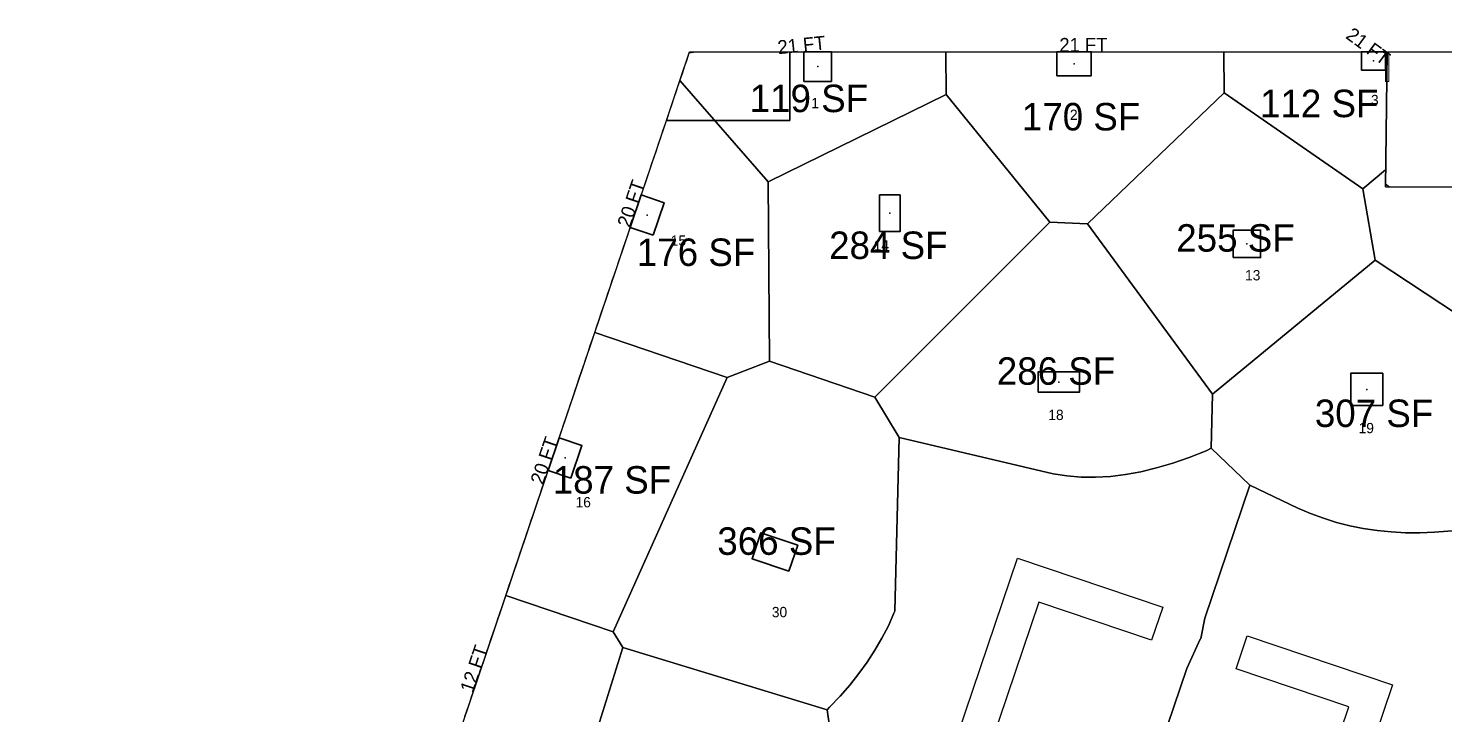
# Model space of a CAD drawing. Header units: metres. Extents: x 29 to 12657, y -13 to 49076.
# Drawn here: x 10450 to 11687, y 13138 to 13737 of the extents above; entities that cross this region are included whole.
import ezdxf
from ezdxf.enums import TextEntityAlignment as Align

# ---------------------------------------------------------------- set-up
doc = ezdxf.new("R2010")
doc.units = ezdxf.units.M
doc.layers.add('COL-IDEN', color=171, linetype='Continuous', lineweight=30)
doc.layers.add('COLS', color=52, linetype='Continuous', lineweight=20)
for name, color, linetype in [('FLOOR_4_AREA_LABELS', 3, 'Continuous'), ('FLOOR_4_BOUNDARY', 5, 'Continuous'), ('FLOOR_4_COLUMNS', 7, 'Continuous'), ('FLOOR_4_FASCADE_COLUMNS', 30, 'Continuous'), ('FLOOR_4_LARGE_TRIBUTARY', 6, 'Continuous'), ('FLOOR_4_TRIBUTARY_COL_0', 2, 'Continuous'), ('FLOOR_4_TRIBUTARY_COL_21', 2, 'Continuous'), ('FLOOR_4_TRIBUTARY_COL_23', 2, 'Continuous'), ('FLOOR_4_TRIBUTARY_COL_24', 2, 'Continuous'), ('FLOOR_4_TRIBUTARY_COL_25', 2, 'Continuous'), ('FLOOR_4_TRIBUTARY_COL_26', 2, 'Continuous'), ('FLOOR_4_TRIBUTARY_COL_27', 2, 'Continuous'), ('FLOOR_4_TRIBUTARY_COL_32', 2, 'Continuous'), ('FLOOR_4_TRIBUTARY_COL_37', 2, 'Continuous'), ('FLOOR_4_TRIBUTARY_COL_38', 2, 'Continuous'), ('FLOOR_4_TRIBUTARY_COL_48', 2, 'Continuous'), ('FLOOR_4_TRIBUTARY_COL_50', 2, 'Continuous'), ('FLOOR_4_TRIBUTARY_COL_51', 2, 'Continuous'), ('FLOOR_4_WALL_TRIBUTARY_49', 1, 'Continuous'), ('FLOOR_4_WALL_TRIBUTARY_50', 1, 'Continuous'), ('SLAB-BALCONY', 3, 'Continuous'), ('SLAB-RESIDENTIAL', 6, 'Continuous'), ('WALL', 4, 'Continuous')]:
    doc.layers.add(name, color=color, linetype=linetype)

msp = doc.modelspace()

# ---------------------------------------------------------------- linework, layer by layer
at = {"layer": 'COLS', "lineweight": 30}
for points in [[(11128.2, 13690.2), (11128.2, 13716.2), (11152.2, 13716.2), (11152.2, 13690.2)], [(11349.2, 13695.2), (11349.2, 13716.2), (11379.2, 13716.2), (11379.2, 13695.2)], [(11636.2, 13716.2), (11615.2, 13716.2), (11615.2, 13700.2), (11636.2, 13700.2)], [(10996.3, 13555.9), (10976.4, 13562.6), (10986, 13591.1), (11005.9, 13584.3)], [(11194.2, 13559.1), (11212.2, 13559.1), (11212.2, 13591.1), (11194.2, 13591.1)], [(11503.2, 13536.3), (11503.2, 13560.3), (11527.2, 13560.3), (11527.2, 13536.3)], [(11332.9, 13418.6), (11332.9, 13436.6), (11368.9, 13436.6), (11368.9, 13418.6)], [(11605.9, 13407.2), (11605.9, 13435.2), (11633.9, 13435.2), (11633.9, 13407.2)], [(10924.6, 13343.7), (10904.7, 13350.4), (10914.3, 13378.9), (10934.2, 13372.1)], [(11115, 13262.3), (11082.8, 13273.2), (11090.5, 13295.9), (11122.7, 13285)]]:
    msp.add_lwpolyline(points, close=True, dxfattribs=at)
at = {"layer": 'COLS'}
msp.add_lwpolyline([(11636.2, 13716.2), (11639.2, 13716.2), (11639.2, 13690.2), (11636.2, 13690.2)], close=True, dxfattribs=at)
at = {"layer": 'FLOOR_4_BOUNDARY'}
for points in [[(10822.4, 13107), (11008, 13656.2), (11028.3, 13716.2), (11115.7, 13716.2), (11637.7, 13716.2), (11636.2, 13598.2), (12634.3, 13596.3), (12634.2, 13052.2), (12634.2, 12926.2), (12519, 12926.2), (12519, 12926.2), (11715.8, 12926.2), (11439.9, 12048.5), (11439.9, 12000.5), (10637.5, 12003.6), (10450.4, 12003.6), (10822.4, 13107)], [(12634.3, 13596.3), (11636.2, 13598.2), (11637.7, 13716.2), (12634.2, 13716.2), (12634.3, 13596.3)]]:
    msp.add_lwpolyline(points, close=True, dxfattribs=at)
at = {"layer": 'FLOOR_4_COLUMNS'}
for p in [(11140.2, 13703.2), (11364.2, 13705.7), (11625.7, 13708.2), (10991.2, 13573.5), (11203.2, 13575.1), (11515.2, 13548.3), (11350.9, 13427.6), (11619.9, 13421.2), (10919.4, 13361.3), (11102.8, 13279.1)]:
    msp.add_point(p, dxfattribs=at)
at = {"layer": 'FLOOR_4_FASCADE_COLUMNS'}
for points in [[(11020.3, 13692.4), (11022.2, 13698.1), (11024.1, 13703.8), (11026.1, 13709.5), (11028, 13715.2), (11033.3, 13716.2), (11039.3, 13716.2), (11045.3, 13716.2), (11051.3, 13716.2), (11057.3, 13716.2), (11063.3, 13716.2), (11069.3, 13716.2), (11075.3, 13716.2), (11081.3, 13716.2), (11087.3, 13716.2), (11093.3, 13716.2), (11099.3, 13716.2), (11105.3, 13716.2), (11111.3, 13716.2), (11117.3, 13716.2), (11123.3, 13716.2), (11129.3, 13716.2), (11135.3, 13716.2), (11141.3, 13716.2), (11147.3, 13716.2), (11153.3, 13716.2), (11159.3, 13716.2), (11165.3, 13716.2), (11171.3, 13716.2), (11177.3, 13716.2), (11183.3, 13716.2), (11189.3, 13716.2), (11195.3, 13716.2), (11201.3, 13716.2), (11207.3, 13716.2), (11213.3, 13716.2), (11219.3, 13716.2), (11225.3, 13716.2), (11231.3, 13716.2), (11237.3, 13716.2), (11243.3, 13716.2), (11249.3, 13716.2)], [(11249.3, 13716.2), (11255.3, 13716.2), (11261.3, 13716.2), (11267.3, 13716.2), (11273.3, 13716.2), (11279.3, 13716.2), (11285.3, 13716.2), (11291.3, 13716.2), (11297.3, 13716.2), (11303.3, 13716.2), (11309.3, 13716.2), (11315.3, 13716.2), (11321.3, 13716.2), (11327.3, 13716.2), (11333.3, 13716.2), (11339.3, 13716.2), (11345.3, 13716.2), (11351.3, 13716.2), (11357.3, 13716.2), (11363.3, 13716.2), (11369.3, 13716.2), (11375.3, 13716.2), (11381.3, 13716.2), (11387.3, 13716.2), (11393.3, 13716.2), (11399.3, 13716.2), (11405.3, 13716.2), (11411.3, 13716.2), (11417.3, 13716.2), (11423.3, 13716.2), (11429.3, 13716.2), (11435.3, 13716.2), (11441.3, 13716.2), (11447.3, 13716.2), (11453.3, 13716.2), (11459.3, 13716.2), (11465.3, 13716.2), (11471.3, 13716.2), (11477.3, 13716.2), (11483.3, 13716.2), (11489.3, 13716.2), (11495.3, 13716.2)], [(11495.3, 13716.2), (11501.3, 13716.2), (11507.3, 13716.2), (11513.3, 13716.2), (11519.3, 13716.2), (11525.3, 13716.2), (11531.3, 13716.2), (11537.3, 13716.2), (11543.3, 13716.2), (11549.3, 13716.2), (11555.3, 13716.2), (11561.3, 13716.2), (11567.3, 13716.2), (11573.3, 13716.2), (11579.3, 13716.2), (11585.3, 13716.2), (11591.3, 13716.2), (11597.3, 13716.2), (11603.3, 13716.2), (11609.3, 13716.2), (11615.3, 13716.2), (11621.3, 13716.2), (11627.3, 13716.2), (11633.3, 13716.2), (11637.7, 13714.6), (11637.6, 13708.6), (11637.6, 13702.6), (11637.5, 13696.6), (11637.4, 13690.6), (11637.3, 13684.6), (11637.2, 13678.6), (11637.2, 13672.6), (11637.1, 13666.6), (11637, 13660.6), (11636.9, 13654.6), (11636.9, 13648.7), (11636.8, 13642.7), (11636.7, 13636.7), (11636.6, 13630.7), (11636.6, 13624.7), (11636.5, 13618.7), (11636.4, 13612.7)], [(10945.4, 13470.8), (10947.3, 13476.4), (10949.2, 13482.1), (10951.1, 13487.8), (10953, 13493.5), (10955, 13499.2), (10956.9, 13504.9), (10958.8, 13510.5), (10960.7, 13516.2), (10962.7, 13521.9), (10964.6, 13527.6), (10966.5, 13533.3), (10968.4, 13539), (10970.3, 13544.7), (10972.3, 13550.3), (10974.2, 13556), (10976.1, 13561.7), (10978, 13567.4), (10979.9, 13573.1), (10981.9, 13578.8), (10983.8, 13584.4), (10985.7, 13590.1), (10987.6, 13595.8), (10989.6, 13601.5), (10991.5, 13607.2), (10993.4, 13612.9), (10995.3, 13618.5), (10997.2, 13624.2), (10999.2, 13629.9), (11001.1, 13635.6), (11003, 13641.3), (11004.9, 13647), (11006.9, 13652.6), (11008.8, 13658.3), (11010.7, 13664), (11012.6, 13669.7), (11014.5, 13675.4), (11016.5, 13681.1), (11018.4, 13686.8), (11020.3, 13692.4)], [(11636.4, 13612.7), (11636.3, 13606.7), (11636.2, 13600.7), (11639.7, 13598.2), (11645.7, 13598.2), (11651.7, 13598.2), (11657.7, 13598.1), (11663.7, 13598.1), (11669.7, 13598.1), (11675.7, 13598.1), (11681.7, 13598.1), (11687.7, 13598.1)], [(10868.5, 13243.4), (10870.4, 13249.1), (10872.3, 13254.8), (10874.3, 13260.5), (10876.2, 13266.1), (10878.1, 13271.8), (10880, 13277.5), (10881.9, 13283.2), (10883.9, 13288.9), (10885.8, 13294.6), (10887.7, 13300.2), (10889.6, 13305.9), (10891.6, 13311.6), (10893.5, 13317.3), (10895.4, 13323), (10897.3, 13328.7), (10899.2, 13334.3), (10901.2, 13340), (10903.1, 13345.7), (10905, 13351.4), (10906.9, 13357.1), (10908.9, 13362.8), (10910.8, 13368.4), (10912.7, 13374.1), (10914.6, 13379.8), (10916.5, 13385.5), (10918.5, 13391.2), (10920.4, 13396.9), (10922.3, 13402.6), (10924.2, 13408.2), (10926.1, 13413.9), (10928.1, 13419.6), (10930, 13425.3), (10931.9, 13431), (10933.8, 13436.7), (10935.8, 13442.3), (10937.7, 13448), (10939.6, 13453.7), (10941.5, 13459.4), (10943.4, 13465.1), (10945.4, 13470.8)], [(10832, 13135.4), (10833.9, 13141.1), (10835.8, 13146.8), (10837.8, 13152.5), (10839.7, 13158.1), (10841.6, 13163.8), (10843.5, 13169.5), (10845.4, 13175.2), (10847.4, 13180.9), (10849.3, 13186.6), (10851.2, 13192.2), (10853.1, 13197.9), (10855, 13203.6), (10857, 13209.3), (10858.9, 13215), (10860.8, 13220.7), (10862.7, 13226.3), (10864.7, 13232), (10866.6, 13237.7), (10868.5, 13243.4)]]:
    msp.add_lwpolyline(points, dxfattribs=at)
at = {"layer": 'FLOOR_4_LARGE_TRIBUTARY'}
for points in [[(11252.5, 13678.9), (11097, 13602.4), (11019.8, 13691), (11028.3, 13716.2), (11115.7, 13716.2), (11252.1, 13716.2), (11252.5, 13678.9)], [(11495.2, 13680.2), (11375.8, 13565.7), (11343, 13567.3), (11252.5, 13678.9), (11252.1, 13716.2), (11494.9, 13716.2), (11495.2, 13680.2)], [(11616.6, 13596.3), (11495.2, 13680.2), (11494.9, 13716.2), (11637.7, 13716.2), (11636.4, 13612.9), (11616.6, 13596.3)], [(11097, 13602.4), (11098.2, 13445.7), (11061.1, 13431.6), (10945.4, 13470.8), (11008, 13656.2), (11019.8, 13691), (11097, 13602.4)], [(11097, 13602.4), (11252.5, 13678.9), (11343, 13567.3), (11190.2, 13414.4), (11098.2, 13445.7), (11097, 13602.4)], [(11375.8, 13565.7), (11495.2, 13680.2), (11616.6, 13596.3), (11627.4, 13534), (11485.2, 13416.9), (11375.8, 13565.7)], [(11616.6, 13596.3), (11636.4, 13612.9), (11636.2, 13598.2), (11861.1, 13597.8), (11861.6, 13550.6), (11743, 13457.7), (11627.4, 13534), (11616.6, 13596.3)], [(11211.4, 13379.1), (11190.2, 13414.4), (11343, 13567.3), (11375.8, 13565.7), (11485.2, 13416.9), (11484.1, 13369.7), (11479.5, 13367.6), (11464.8, 13361.7), (11450.4, 13356.7), (11436.3, 13352.5), (11422.6, 13349.2), (11409.1, 13346.7), (11395.9, 13345.1), (11383, 13344.4), (11370.3, 13344.6), (11358, 13345.6), (11346, 13347.5), (11211.4, 13379.1)], [(11485.2, 13416.9), (11627.4, 13534), (11743, 13457.7), (11737.6, 13300.9), (11679.1, 13296.3), (11666.3, 13295.8), (11653.7, 13295.9), (11641.2, 13296.6), (11629, 13297.8), (11616.9, 13299.7), (11605.1, 13302.1), (11593.4, 13305), (11582, 13308.6), (11570.7, 13312.7), (11559.6, 13317.4), (11517.9, 13337.6), (11484.1, 13369.7), (11485.2, 13416.9)], [(11061.1, 13431.6), (10961.4, 13209.3), (10867.7, 13241), (10945.4, 13470.8), (11061.1, 13431.6)], [(10961.4, 13209.3), (11061.1, 13431.6), (11098.2, 13445.7), (11190.2, 13414.4), (11211.4, 13379.1), (11207.5, 13227.3), (11206.8, 13225.7), (11201.9, 13214.7), (11196.3, 13203.9), (11190.1, 13193.3), (11183.4, 13182.9), (11176.1, 13172.8), (11168.2, 13162.8), (11159.7, 13153), (11150.6, 13143.4), (11148.4, 13141.3), (10969.8, 13195.8), (10961.4, 13209.3)], [(10961.4, 13209.3), (10969.8, 13195.8), (10897.1, 12962.6), (10786.1, 12999.4), (10822.4, 13107), (10867.7, 13241), (10961.4, 13209.3)], [(10969.8, 13195.8), (11148.4, 13141.3), (11150, 13130.9), (11151.5, 13117.7), (11152.4, 13104.8), (11152.6, 13092), (11152.3, 13079.5), (11151.4, 13067.1), (11149.8, 13055), (11147.7, 13043), (11144.9, 13031.3), (11141.6, 13019.7), (11137.6, 13008.4), (11133, 12997.3), (11129.7, 12990.3), (11015.6, 12883.9), (10924.3, 12919.8), (10897.1, 12962.6), (10969.8, 13195.8)]]:
    msp.add_lwpolyline(points, close=True, dxfattribs=at)
for points in [[(11150, 13130.9), (11148.4, 13141.3), (11150.6, 13143.4), (11159.7, 13153), (11168.2, 13162.8), (11176.1, 13172.8), (11183.4, 13182.9), (11190.1, 13193.3), (11196.3, 13203.9), (11201.9, 13214.7), (11206.8, 13225.7), (11207.5, 13227.3), (11211.4, 13379.1), (11346, 13347.5), (11358, 13345.6), (11370.3, 13344.6), (11383, 13344.4), (11395.9, 13345.1), (11409.1, 13346.7), (11422.6, 13349.2), (11436.3, 13352.5), (11450.4, 13356.7), (11464.8, 13361.7), (11479.5, 13367.6), (11484.1, 13369.7), (11517.9, 13337.6), (11478.5, 13221.2), (11475, 13203.5), (11474.5, 13202.8), (11462.8, 13177.3), (11423.8, 13062.2)], [(11423.8, 13062.2), (11462.8, 13177.3), (11474.5, 13202.8), (11475, 13203.5), (11478.5, 13221.2), (11517.9, 13337.6), (11559.6, 13317.4), (11570.7, 13312.7), (11582, 13308.6), (11593.4, 13305), (11605.1, 13302.1), (11616.9, 13299.7), (11629, 13297.8), (11641.2, 13296.6), (11653.7, 13295.9), (11666.3, 13295.8), (11679.1, 13296.3), (11737.6, 13300.9)]]:
    msp.add_lwpolyline(points, dxfattribs=at)
at = {"layer": 'FLOOR_4_TRIBUTARY_COL_0'}
msp.add_lwpolyline([(11616.6, 13596.3), (11495.2, 13680.2), (11494.9, 13716.2), (11637.7, 13716.2), (11636.4, 13612.9), (11616.6, 13596.3)], close=True, dxfattribs=at)
at = {"layer": 'FLOOR_4_TRIBUTARY_COL_21'}
msp.add_lwpolyline([(10961.4, 13209.3), (11061.1, 13431.6), (11098.2, 13445.7), (11190.2, 13414.4), (11211.4, 13379.1), (11207.5, 13227.3), (11206.8, 13225.7), (11201.9, 13214.7), (11196.3, 13203.9), (11190.1, 13193.3), (11183.4, 13182.9), (11176.1, 13172.8), (11168.2, 13162.8), (11159.7, 13153), (11150.6, 13143.4), (11148.4, 13141.3), (10969.8, 13195.8), (10961.4, 13209.3)], close=True, dxfattribs=at)
at = {"layer": 'FLOOR_4_TRIBUTARY_COL_23'}
msp.add_lwpolyline([(10961.4, 13209.3), (10969.8, 13195.8), (10897.1, 12962.6), (10786.1, 12999.4), (10822.4, 13107), (10867.7, 13241), (10961.4, 13209.3)], close=True, dxfattribs=at)
at = {"layer": 'FLOOR_4_TRIBUTARY_COL_24'}
msp.add_lwpolyline([(11061.1, 13431.6), (10961.4, 13209.3), (10867.7, 13241), (10945.4, 13470.8), (11061.1, 13431.6)], close=True, dxfattribs=at)
at = {"layer": 'FLOOR_4_TRIBUTARY_COL_25'}
msp.add_lwpolyline([(10969.8, 13195.8), (11148.4, 13141.3), (11150, 13130.9), (11151.5, 13117.7), (11152.4, 13104.8), (11152.6, 13092), (11152.3, 13079.5), (11151.4, 13067.1), (11149.8, 13055), (11147.7, 13043), (11144.9, 13031.3), (11141.6, 13019.7), (11137.6, 13008.4), (11133, 12997.3), (11129.7, 12990.3), (11015.6, 12883.9), (10924.3, 12919.8), (10897.1, 12962.6), (10969.8, 13195.8)], close=True, dxfattribs=at)
at = {"layer": 'FLOOR_4_TRIBUTARY_COL_26'}
msp.add_lwpolyline([(11097, 13602.4), (11098.2, 13445.7), (11061.1, 13431.6), (10945.4, 13470.8), (11008, 13656.2), (11019.8, 13691), (11097, 13602.4)], close=True, dxfattribs=at)
at = {"layer": 'FLOOR_4_TRIBUTARY_COL_27'}
msp.add_lwpolyline([(11252.5, 13678.9), (11097, 13602.4), (11019.8, 13691), (11028.3, 13716.2), (11115.7, 13716.2), (11252.1, 13716.2), (11252.5, 13678.9)], close=True, dxfattribs=at)
at = {"layer": 'FLOOR_4_TRIBUTARY_COL_32'}
msp.add_lwpolyline([(11097, 13602.4), (11252.5, 13678.9), (11343, 13567.3), (11190.2, 13414.4), (11098.2, 13445.7), (11097, 13602.4)], close=True, dxfattribs=at)
at = {"layer": 'FLOOR_4_TRIBUTARY_COL_37'}
msp.add_lwpolyline([(11495.2, 13680.2), (11375.8, 13565.7), (11343, 13567.3), (11252.5, 13678.9), (11252.1, 13716.2), (11494.9, 13716.2), (11495.2, 13680.2)], close=True, dxfattribs=at)
at = {"layer": 'FLOOR_4_TRIBUTARY_COL_38'}
msp.add_lwpolyline([(11485.2, 13416.9), (11627.4, 13534), (11743, 13457.7), (11737.6, 13300.9), (11679.1, 13296.3), (11666.3, 13295.8), (11653.7, 13295.9), (11641.2, 13296.6), (11629, 13297.8), (11616.9, 13299.7), (11605.1, 13302.1), (11593.4, 13305), (11582, 13308.6), (11570.7, 13312.7), (11559.6, 13317.4), (11517.9, 13337.6), (11484.1, 13369.7), (11485.2, 13416.9)], close=True, dxfattribs=at)
at = {"layer": 'FLOOR_4_TRIBUTARY_COL_48'}
msp.add_lwpolyline([(11616.6, 13596.3), (11636.4, 13612.9), (11636.2, 13598.2), (11861.1, 13597.8), (11861.6, 13550.6), (11743, 13457.7), (11627.4, 13534), (11616.6, 13596.3)], close=True, dxfattribs=at)
at = {"layer": 'FLOOR_4_TRIBUTARY_COL_50'}
msp.add_lwpolyline([(11375.8, 13565.7), (11495.2, 13680.2), (11616.6, 13596.3), (11627.4, 13534), (11485.2, 13416.9), (11375.8, 13565.7)], close=True, dxfattribs=at)
at = {"layer": 'FLOOR_4_TRIBUTARY_COL_51'}
msp.add_lwpolyline([(11211.4, 13379.1), (11190.2, 13414.4), (11343, 13567.3), (11375.8, 13565.7), (11485.2, 13416.9), (11484.1, 13369.7), (11479.5, 13367.6), (11464.8, 13361.7), (11450.4, 13356.7), (11436.3, 13352.5), (11422.6, 13349.2), (11409.1, 13346.7), (11395.9, 13345.1), (11383, 13344.4), (11370.3, 13344.6), (11358, 13345.6), (11346, 13347.5), (11211.4, 13379.1)], close=True, dxfattribs=at)
at = {"layer": 'FLOOR_4_WALL_TRIBUTARY_49'}
msp.add_lwpolyline([(11423.8, 13062.2), (11462.8, 13177.3), (11474.5, 13202.8), (11475, 13203.5), (11478.5, 13221.2), (11517.9, 13337.6), (11559.6, 13317.4), (11570.7, 13312.7), (11582, 13308.6), (11593.4, 13305), (11605.1, 13302.1), (11616.9, 13299.7), (11629, 13297.8), (11641.2, 13296.6), (11653.7, 13295.9), (11666.3, 13295.8), (11679.1, 13296.3), (11737.6, 13300.9)], dxfattribs=at)
at = {"layer": 'FLOOR_4_WALL_TRIBUTARY_50'}
msp.add_lwpolyline([(11150, 13130.9), (11148.4, 13141.3), (11150.6, 13143.4), (11159.7, 13153), (11168.2, 13162.8), (11176.1, 13172.8), (11183.4, 13182.9), (11190.1, 13193.3), (11196.3, 13203.9), (11201.9, 13214.7), (11206.8, 13225.7), (11207.5, 13227.3), (11211.4, 13379.1), (11346, 13347.5), (11358, 13345.6), (11370.3, 13344.6), (11383, 13344.4), (11395.9, 13345.1), (11409.1, 13346.7), (11422.6, 13349.2), (11436.3, 13352.5), (11450.4, 13356.7), (11464.8, 13361.7), (11479.5, 13367.6), (11484.1, 13369.7), (11517.9, 13337.6), (11478.5, 13221.2), (11475, 13203.5), (11474.5, 13202.8), (11462.8, 13177.3), (11423.8, 13062.2)], dxfattribs=at)
at = {"layer": 'SLAB-BALCONY'}
for points in [[(11008, 13656.2), (11028.3, 13716.2), (11115.7, 13716.2), (11115.7, 13656.2)], [(11636.2, 13598.2), (11637.7, 13716.2), (12634.2, 13716.2), (12634.3, 13596.3)]]:
    msp.add_lwpolyline(points, close=True, dxfattribs=at)
at = {"layer": 'SLAB-RESIDENTIAL'}
msp.add_lwpolyline([(10637.5, 12003.6), (10978.6, 13054.2), (10822.4, 13107), (11008, 13656.2), (11115.7, 13656.2), (11115.7, 13716.2), (11637.7, 13716.2), (11636.2, 13598.2), (12634.3, 13596.3), (12634.2, 13052.2), (12520.2, 13052.2), (12519, 12926.2), (11715.8, 12926.2), (11439.9, 12048.5), (11439.9, 12000.5)], close=True, dxfattribs=at)
at = {"layer": 'WALL'}
for points in [[(11314.7, 13273.7), (11441.6, 13230.8), (11431.9, 13202.1), (11333.4, 13235.4), (11223, 12908.8), (11321.5, 12875.5), (11311.9, 12847.1), (11185, 12890)], [(11515.5, 13205.8), (11642.5, 13162.9), (11545.1, 12874.7), (11686, 12827.1), (11678.3, 12804.3), (11537.4, 12852), (11512.8, 12779.2), (11385.8, 12822.1), (11395.4, 12850.5), (11494, 12817.2), (11604.4, 13143.8), (11505.8, 13177.1)]]:
    msp.add_lwpolyline(points, close=True, dxfattribs=at)

# ---------------------------------------------------------------- texts
at = {"layer": 'COL-IDEN', "char_height": 9, "attachment_point": 1}
for s, insert, width in [('3', (11623.6, 13678.5), 8.484), ('1', (11134.5, 13675.8), 8.484), ('2', (11360.6, 13665.6), 8.484), ('15', (11011.8, 13555.7), 16.968), ('14', (11189.1, 13551.5), 16.968), ('13', (11513.6, 13525.4), 16.968), ('18', (11341.7, 13403.4), 16.968), ('19', (11612.8, 13391.9), 16.968), ('16', (10928.6, 13327.1), 16.968), ('30', (11100.1, 13231.1), 16.968)]:
    msp.add_mtext(s, dxfattribs=dict(at, insert=insert, width=width))
at = {"layer": 'FLOOR_4_AREA_LABELS'}
for s, p in [('119 SF', (11132.5, 13675.4)), ('112 SF', (11578.4, 13671)), ('170 SF', (11370.3, 13659.4)), ('284 SF', (11201.9, 13547.1)), ('255 SF', (11505.2, 13553.5)), ('176 SF', (11033.9, 13541)), ('286 SF', (11348.4, 13437.2)), ('307 SF', (11626.3, 13400.3)), ('187 SF', (10960.4, 13342.1)), ('366 SF', (11104.2, 13288.6))]:
    msp.add_text(s, height=24, dxfattribs=at).set_placement(p, align=Align.MIDDLE_CENTER)
at = {"layer": 'FLOOR_4_FASCADE_COLUMNS'}
for s, rotation, p in [('21 FT', 5.9209, (11126, 13722.1)), ('21 FT', -36.261, (11621.2, 13721)), ('20 FT', 71.3214, (10977.1, 13583.5)), ('20 FT', 71.3214, (10901.2, 13359)), ('12 FT', 71.3214, (10839.8, 13177.1))]:
    msp.add_text(s, height=12, rotation=rotation, dxfattribs=at).set_placement(p, align=Align.MIDDLE_CENTER)
msp.add_text('21 FT', height=12, dxfattribs=at).set_placement((11372.3, 13722.2), align=Align.MIDDLE_CENTER)

doc.saveas('drawing.dxf')
